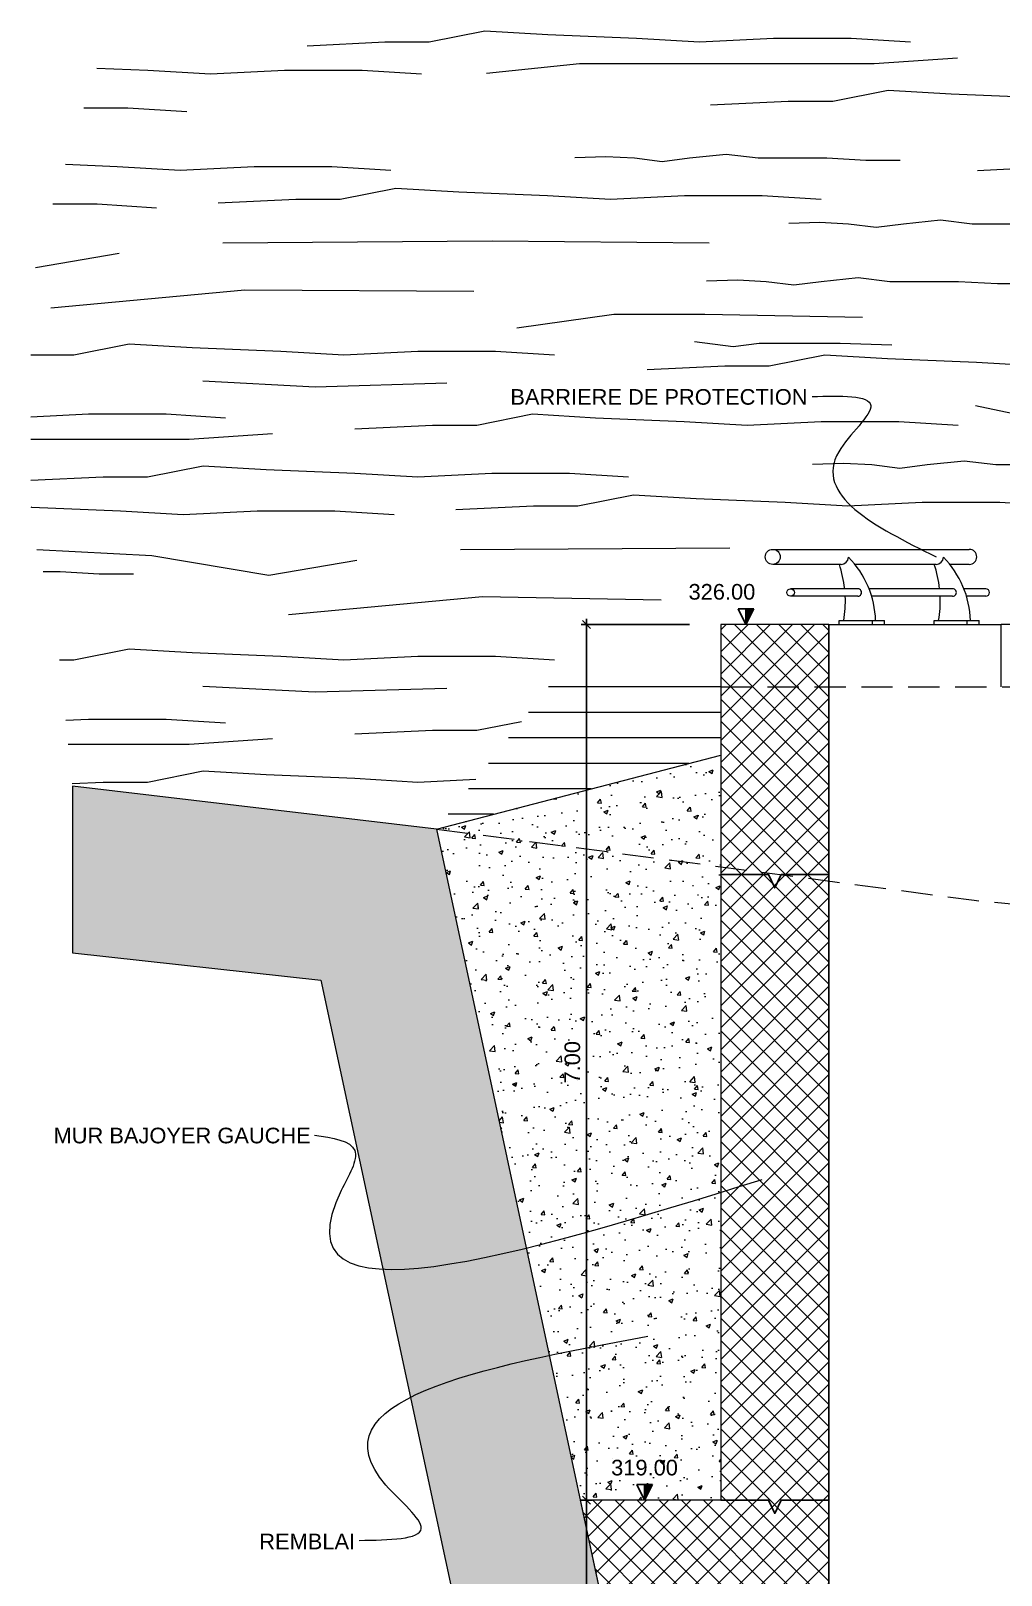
# Model space of a CAD drawing. Header units: millimetres. Extents: x 191.9 to 230, y 144.4 to 166.4.
# Drawn here: x 191.88 to 199.64, y 152.71 to 165.05 of the extents above; entities that cross this region are included whole.
import ezdxf
from ezdxf.enums import TextEntityAlignment as Align

# ---------------------------------------------------------------- set-up
doc = ezdxf.new("R2010")
doc.units = ezdxf.units.MM
doc.linetypes.add('TRATTEGGIATA2', pattern=[0.375, 0.25, -0.125])
doc.layers.add('BORDI TRATTEGGI', color=5, linetype='Continuous', plot=False)
doc.layers.add('contorno', color=5, linetype='Continuous', plot=False)
for name, color, linetype in [('curve livello di scavo 1 m', 2, 'Continuous'), ('GETTI_IN_VISTA', 6, 'Continuous'), ('LIN010CO', 2, 'Continuous'), ('LIN018CO', 6, 'Continuous'), ('LIN025CO', 7, 'Continuous'), ('LIN035CO', 1, 'Continuous'), ('LIN050CO', 3, 'Continuous'), ('TEXT035', 1, 'Continuous'), ('TRATTEGGI', 2, 'Continuous')]:
    doc.layers.add(name, color=color, linetype=linetype)
doc.styles.add('ARIAL', font='arial.ttf')
doc.linetypes.add('ROCK', pattern='A,0.25,-0.18,["<",Standard,S=0.18,R=90,X=0,Y=-0.09],0,["-",Standard,S=0.18,R=45,X=-0.111213,Y=-0.238491],0.25', length=0.68)
doc.dimstyles.new('50', dxfattribs={"dimscale": 0.5, "dimtxt": 0.25, "dimasz": 0.2, "dimexe": 0, "dimexo": 0.5, "dimgap": 0.1, "dimtad": 1, "dimzin": 4, "dimdsep": 46, "dimtxsty": 'ARIAL', "dimblk1": 'LINE', "dimblk2": 'LINE', "dimsah": 1, "dimcen": 2.5, "dimclrd": 256, "dimclre": 256, "dimclrt": 1, "dimadec": 0, "dimazin": 0, "dimtfac": 1, "dimtmove": 2, "dimatfit": 3, "dimldrblk": 'LINE', "dimfxl": 1, "dimtvp": 1, "dimtolj": 1, "dimtzin": 0, "dimarcsym": 0})

# ---------------------------------------------------------------- blocks, each defined once
blk = doc.blocks.new('LIVELLI1')
at = {"layer": 'LIN018CO'}
blk.add_solid([(0, 0.25), (0, 0), (0.125, 0.25)], dxfattribs=at)
at = {"layer": 'LIN035CO'}
for p, q in [((-0.125, 0.25), (0.125, 0.25)), ((0, 0), (-0.125, 0.25)), ((0, 0), (0, 0.25)), ((0, 0), (0.125, 0.25))]:
    blk.add_line(p, q, dxfattribs=at)
at = {"layer": 'TEXT035', "style": 'ARIAL'}
blk.add_attdef('VALORE', text='', height=0.25, dxfattribs=at).set_placement((0, 0.395), align=Align.CENTER)
blk = doc.blocks.new('LINE')
for p, q in [((-1.6, 0), (0.45, 0)), ((0, 0.45), (0, -0.45))]:
    blk.add_line(p, q)
at = {"color": 3}
blk.add_line((-0.32, -0.32), (0.32, 0.32), dxfattribs=at)
blk = doc.blocks.new('*D9')
at = {"layer": 'Defpoints', "color": 0, "transparency": 16777216}
for p in [(196.325, 160.31), (197.397, 160.31), (197.397, 153.31)]:
    blk.add_point(p, dxfattribs=at)
at = {"layer": 'LIN018CO', "lineweight": -2, "transparency": 16777216}
for p, q in [((197.147, 160.31), (196.325, 160.31)), ((196.325, 153.41), (196.325, 160.21))]:
    blk.add_line(p, q, dxfattribs=at)
at = {"layer": 'LIN018CO', "lineweight": -2, "transparency": 16777216, "xscale": 0.1, "yscale": 0.1, "zscale": 0.1}
for p, rotation in [((196.325, 160.31), 90), ((196.325, 153.31), 270)]:
    blk.add_blockref('LINE', p, dxfattribs=dict(at, rotation=rotation))
at = {"layer": 'LIN018CO', "color": 1, "lineweight": 0, "transparency": 16777216, "insert": (196.211, 156.81), "char_height": 0.125, "attachment_point": 5, "rotation": 90, "style": 'ARIAL'}
blk.add_mtext('\\A1;7.00', dxfattribs=at)
blk = doc.blocks.new('*D13')
at = {"layer": 'Defpoints', "color": 0, "transparency": 16777216}
for p in [(197.397, 153.31), (196.325, 149.174), (197.396, 149.174)]:
    blk.add_point(p, dxfattribs=at)
at = {"layer": 'LIN018CO', "lineweight": -2, "transparency": 16777216}
for p, q in [((196.325, 153.21), (196.325, 149.274)), ((197.146, 149.174), (196.325, 149.174))]:
    blk.add_line(p, q, dxfattribs=at)
at = {"layer": 'LIN018CO', "lineweight": -2, "transparency": 16777216, "xscale": 0.1, "yscale": 0.1, "zscale": 0.1}
for p, rotation in [((196.325, 153.31), 90), ((196.325, 149.174), 270)]:
    blk.add_blockref('LINE', p, dxfattribs=dict(at, rotation=rotation))
at = {"layer": 'LIN018CO', "color": 1, "lineweight": 0, "transparency": 16777216, "insert": (196.212, 151.242), "char_height": 0.125, "attachment_point": 5, "rotation": 90, "style": 'ARIAL'}
blk.add_mtext('\\A1;VAR.', dxfattribs=at)

msp = doc.modelspace()

# ---------------------------------------------------------------- hatches: boundary and pattern name
at = {"layer": 'curve livello di scavo 1 m'}
h = msp.add_hatch(dxfattribs=at)
h.set_pattern_fill('AR-CONC', color=256, scale=0.1, angle=-138.5692, style=0)
h.set_pattern_definition([(271.431, (39.789, -24.388), (-14.7141, -10.8604), [1.905, -20.955]), (216.431, (39.789, -24.388), (15.2849, -11.9925), [1.524, -16.764]), (321.882, (38.563, -25.293), (0.5707, -22.8529), [1.619, -17.809]), (267.615, (43.15, -28.197), (-23.1063, -14.7856), [2.8575, -31.4325]), (318.066, (41.225, -29.43), (-1.427, -34.2603), [2.4285, -26.7135]), (212.615, (43.15, -28.197), (-1.427, -34.2603), [2.286, -25.146]), (242.431, (40.406, -28.925), (-18.1345, -2.3652), [1.905, -20.955]), (187.431, (40.406, -28.925), (7.5544, -17.8991), [1.524, -16.764]), (292.882, (38.894, -29.123), (-10.58, -20.2643), [1.619, -17.809]), (258.9308, (39.789, -24.388), (5.36357, -6.54394), [0, -16.5608, 0, -17.018, 0, -16.8275]), (228.931, (39.789, -24.388), (1.61926, -11.93265), [0, -9.7028, 0, -16.1798, 0, -6.4135]), (188.9308, (44.0356, -20.64), (-10.54505, -8.54272), [0, -6.35, 0, -19.812, 0, -26.289]), (178.931, (45.94, -18.959), (-9.42355, -11.7083), [0, -8.255, 0, -13.1572, 0, -18.669])])
edge = h.paths.add_edge_path()
edge.add_line((221.652, 155.134), (220.693, 155.31))
edge.add_line((220.693, 155.31), (218.713, 155.665))
edge.add_line((218.713, 155.665), (217.223, 148.699))
edge.add_line((217.223, 148.699), (217.1, 148.124))
edge.add_line((217.1, 148.124), (209.967, 148.124))
edge.add_line((209.967, 148.124), (209.967, 149.76))
edge.add_line((209.967, 149.76), (205.146, 149.76))
edge.add_spline(control_points=[(205.146, 149.76), (205.29, 149.081), (205.507, 148.002), (203.872, 147.338), (203.808, 147.11)], knot_values=[0.50957, 0.50957, 0.50957, 0.50957, 2.406104, 3.530463, 3.530463, 3.530463, 3.530463], degree=3, periodic=0)
edge.add_line((203.808, 147.11), (218.226, 147.11))
edge.add_line((218.226, 147.11), (219.885, 154.31))
edge.add_line((219.885, 154.31), (221.652, 153.951))
edge.add_line((221.652, 153.951), (221.652, 155.134))
edge = h.paths.add_edge_path()
edge.add_spline(control_points=[(203.808, 147.11), (203.872, 147.338), (205.507, 148.002), (205.29, 149.081), (205.146, 149.76)], knot_values=[0.50957, 0.50957, 0.50957, 0.50957, 1.633929, 3.530463, 3.530463, 3.530463, 3.530463], degree=3, periodic=0)
edge.add_line((205.146, 149.76), (204.54, 149.76))
edge.add_line((204.54, 149.76), (204.54, 148.138))
edge.add_line((204.54, 148.138), (203.345, 148.138))
edge.add_spline(control_points=[(203.345, 148.138), (203.569, 148.034), (203.992, 147.826), (203.7, 147.299), (203.664, 147.11)], knot_values=[0.636284, 0.636284, 0.636284, 0.636284, 1.257904, 1.844613, 1.844613, 1.844613, 1.844613], degree=3, periodic=0)
edge.add_line((203.664, 147.11), (203.808, 147.11))
edge = h.paths.add_edge_path()
edge.add_spline(control_points=[(203.664, 147.11), (203.7, 147.299), (203.992, 147.826), (203.569, 148.034), (203.345, 148.138)], knot_values=[0.636284, 0.636284, 0.636284, 0.636284, 1.222994, 1.844613, 1.844613, 1.844613, 1.844613], degree=3, periodic=0)
edge.add_line((203.345, 148.138), (201.596, 148.138))
edge.add_line((201.596, 148.138), (201.596, 147.386))
edge.add_line((201.596, 147.386), (201.596, 147.11))
edge.add_line((201.596, 147.11), (203.664, 147.11))
h.paths.add_polyline_path([(201.596, 148.138), (197.381, 148.138), (195.125, 158.674), (192.213, 159.016), (192.213, 157.686), (194.199, 157.466), (196.424, 147.11), (201.596, 147.11), (201.596, 147.532)])
h.paths.add_polyline_path([(196.116, 151.617), (196.116, 152.003), (196.306, 152.003), (196.306, 151.617)], flags=24)
h.paths.add_polyline_path([(196.119, 149.52), (196.119, 149.974), (196.306, 149.974), (196.306, 149.52)], flags=24)
h.paths.add_polyline_path([(196.116, 148.499), (196.116, 148.874), (196.306, 148.874), (196.306, 148.499)], flags=25)
h.paths.add_polyline_path([(196.091, 148.022), (196.091, 148.305), (196.281, 148.305), (196.281, 148.022)], flags=25)
h.paths.add_polyline_path([(192.693, 156.17), (194.815, 156.17), (194.815, 156.364), (192.693, 156.364)], flags=25)
at = {"layer": 'LIN010CO'}
h = msp.add_hatch(dxfattribs=at)
h.set_pattern_fill('AR-CONC', color=256, scale=0.005, angle=221.4308, style=0)
h.set_pattern_definition([(271.43083, (39.7888, -24.3881), (-0.7357052, -0.54302), [0.09525, -1.04775]), (216.43083, (39.7888, -24.3881), (0.764243, -0.599625), [0.0762, -0.8382]), (321.88183, (39.7275, -24.4333), (0.0285325, -1.1426437), [0.08095, -0.89045]), (267.61503, (39.9569, -24.5785), (-1.155315, -0.7392786), [0.142875, -1.571625]), (318.0664, (39.8606, -24.6401), (-0.071349, -1.713013), [0.121425, -1.335675]), (212.6148, (39.9569, -24.5785), (-0.0713516, -1.713013), [0.1143, -1.2573]), (242.43083, (39.8197, -24.61495), (-0.9067235, -0.118259), [0.09525, -1.04775]), (187.43083, (39.8197, -24.61495), (0.377718, -0.894956), [0.0762, -0.8382]), (292.88223, (39.7441, -24.6248), (-0.5290025, -1.0132153), [0.08095, -0.89045]), (258.93083, (39.78884, -24.38808), (0.26817836, -0.32719676), [0, -0.82804, 0, -0.8509, 0, -0.841375]), (228.93083, (39.78884, -24.3881), (0.0809632, -0.5966325), [0, -0.48514, 0, -0.80899, 0, -0.320675]), (188.93083, (40.00118, -24.20068), (-0.5272527, -0.42713612), [0, -0.3175, 0, -0.9906, 0, -1.31445]), (178.93083, (40.0964, -24.11664), (-0.4711776, -0.585415), [0, -0.41275, 0, -0.65786, 0, -0.93345])])
edge = h.paths.add_edge_path()
edge.add_line((221.652, 155.134), (220.693, 155.31))
edge.add_line((220.693, 155.31), (218.713, 155.665))
edge.add_line((218.713, 155.665), (218.414, 154.267))
edge.add_spline(control_points=[(218.414, 154.267), (218.914, 154.149), (219.389, 154.028), (219.79, 153.898)], knot_values=[3.721865, 3.721865, 3.721865, 3.721865, 4.606678, 4.606678, 4.606678, 4.606678], degree=3, periodic=0)
edge.add_line((219.79, 153.898), (219.885, 154.31))
edge.add_line((219.885, 154.31), (221.652, 153.951))
edge.add_line((221.652, 153.951), (221.652, 155.134))
edge = h.paths.add_edge_path()
edge.add_spline(control_points=[(219.79, 153.898), (219.389, 154.028), (218.914, 154.149), (218.414, 154.267)], knot_values=[3.721865, 3.721865, 3.721865, 3.721865, 4.606678, 4.606678, 4.606678, 4.606678], degree=3, periodic=0)
edge.add_line((218.414, 154.267), (217.223, 148.699))
edge.add_line((217.223, 148.699), (217.11, 148.174))
edge.add_line((217.11, 148.174), (217.1, 148.124))
edge.add_line((217.1, 148.124), (216.69, 148.124))
edge.add_line((216.69, 148.124), (216.69, 147.11))
edge.add_line((216.69, 147.11), (218.226, 147.11))
edge.add_line((218.226, 147.11), (219.79, 153.898))
h.paths.add_polyline_path([(216.664, 148.124), (214.958, 148.124), (214.958, 147.11), (216.664, 147.11)])
h.paths.add_polyline_path([(214.958, 148.124), (214.892, 148.124), (214.892, 147.11), (214.958, 147.11)])
h.paths.add_polyline_path([(214.892, 148.124), (214.825, 148.124), (214.825, 147.11), (214.892, 147.11)])
h.paths.add_polyline_path([(214.825, 148.124), (214.597, 148.124), (214.597, 147.11), (214.825, 147.11)])
h.paths.add_polyline_path([(214.571, 148.124), (213.499, 148.124), (212.503, 148.124), (212.503, 147.11), (214.571, 147.11)])
h.paths.add_polyline_path([(212.477, 148.124), (212.246, 148.124), (212.246, 147.11), (212.477, 147.11)])
h.paths.add_polyline_path([(212.18, 148.124), (212.113, 148.124), (212.113, 147.11), (212.18, 147.11)])
h.paths.add_polyline_path([(212.246, 148.124), (212.18, 148.124), (212.18, 147.11), (212.246, 147.11)])
h.paths.add_polyline_path([(212.113, 148.124), (210.41, 148.124), (210.41, 147.11), (212.113, 147.11)])
edge = h.paths.add_edge_path()
edge.add_line((210.384, 148.124), (209.967, 148.124))
edge.add_line((209.967, 148.124), (209.967, 150.26))
edge.add_line((209.967, 150.26), (204.54, 150.26))
edge.add_line((204.54, 150.26), (204.54, 148.188))
edge.add_line((204.54, 148.188), (204.54, 148.138))
edge.add_line((204.54, 148.138), (204.444, 148.138))
edge.add_spline(control_points=[(204.444, 148.138), (204.828, 148.059), (205.375, 147.907), (205.184, 147.316), (205.111, 147.11)], knot_values=[1.118308, 1.118308, 1.118308, 1.118308, 2.047267, 2.557793, 2.557793, 2.557793, 2.557793], degree=3, periodic=0)
edge.add_line((205.111, 147.11), (210.384, 147.11))
edge.add_line((210.384, 147.11), (210.384, 148.124))
edge = h.paths.add_edge_path()
edge.add_spline(control_points=[(205.111, 147.11), (205.184, 147.316), (205.375, 147.907), (204.828, 148.059), (204.444, 148.138)], knot_values=[1.118308, 1.118308, 1.118308, 1.118308, 1.628834, 2.557793, 2.557793, 2.557793, 2.557793], degree=3, periodic=0)
edge.add_line((204.444, 148.138), (204.123, 148.138))
edge.add_line((204.123, 148.138), (204.123, 147.11))
edge.add_line((204.123, 147.11), (205.111, 147.11))
h.paths.add_polyline_path([(204.097, 148.138), (202.394, 148.138), (202.394, 147.11), (204.097, 147.11)])
h.paths.add_polyline_path([(202.394, 148.138), (202.327, 148.138), (202.327, 147.11), (202.394, 147.11)])
h.paths.add_polyline_path([(202.327, 148.138), (202.261, 148.138), (202.261, 147.11), (202.327, 147.11)])
h.paths.add_polyline_path([(202.261, 148.138), (202.03, 148.138), (202.03, 147.11), (202.261, 147.11)])
h.paths.add_polyline_path([(202.004, 148.138), (201.011, 148.138), (199.936, 148.138), (199.936, 147.11), (202.004, 147.11)])
h.paths.add_polyline_path([(199.91, 148.138), (199.682, 148.138), (199.682, 147.11), (199.91, 147.11)])
h.paths.add_polyline_path([(199.682, 148.138), (199.615, 148.138), (199.615, 147.11), (199.682, 147.11)])
h.paths.add_polyline_path([(199.615, 148.138), (199.549, 148.138), (199.549, 147.11), (199.615, 147.11)])
h.paths.add_polyline_path([(199.549, 148.138), (197.842, 148.138), (197.842, 147.11), (199.549, 147.11)])
edge = h.paths.add_edge_path()
edge.add_line((197.816, 148.138), (197.381, 148.138))
edge.add_line((197.381, 148.138), (196.026, 154.467))
edge.add_spline(control_points=[(196.026, 154.467), (195.58, 154.372), (195.182, 154.267), (194.915, 154.132)], knot_values=[2.03631, 2.03631, 2.03631, 2.03631, 2.882898, 2.882898, 2.882898, 2.882898], degree=3, periodic=0)
edge.add_line((194.915, 154.132), (196.424, 147.11))
edge.add_line((196.424, 147.11), (197.816, 147.11))
edge.add_line((197.816, 147.11), (197.816, 148.138))
edge = h.paths.add_edge_path()
edge.add_spline(control_points=[(195.842, 155.325), (195.376, 155.211), (194.976, 155.142), (194.695, 155.156)], knot_values=[1.975206, 1.975206, 1.975206, 1.975206, 2.912034, 2.912034, 2.912034, 2.912034], degree=3, periodic=0)
edge.add_line((194.695, 155.156), (194.915, 154.132))
edge.add_spline(control_points=[(194.915, 154.132), (195.182, 154.267), (195.58, 154.372), (196.026, 154.467)], knot_values=[2.03631, 2.03631, 2.03631, 2.03631, 2.882898, 2.882898, 2.882898, 2.882898], degree=3, periodic=0)
edge.add_line((196.026, 154.467), (195.842, 155.325))
edge = h.paths.add_edge_path()
edge.add_line((195.125, 158.674), (192.213, 159.016))
edge.add_line((192.213, 159.016), (192.213, 157.686))
edge.add_line((192.213, 157.686), (194.199, 157.466))
edge.add_line((194.199, 157.466), (194.695, 155.156))
edge.add_spline(control_points=[(194.695, 155.156), (194.976, 155.142), (195.376, 155.211), (195.842, 155.325)], knot_values=[1.975206, 1.975206, 1.975206, 1.975206, 2.912034, 2.912034, 2.912034, 2.912034], degree=3, periodic=0)
edge.add_line((195.842, 155.325), (195.125, 158.674))
h.paths.add_polyline_path([(196.119, 151.015), (196.119, 151.469), (196.306, 151.469), (196.306, 151.015)], flags=24)
h.paths.add_polyline_path([(196.116, 148.494), (196.116, 148.869), (196.306, 148.869), (196.306, 148.494)], flags=25)
at = {"layer": 'TRATTEGGI', "lineweight": 0}
h = msp.add_hatch(dxfattribs=at)
h.set_pattern_fill('ANSI37', color=256, scale=0.03937, style=0)
h.set_pattern_definition([(45, (39.78884, -24.38808), (-0.08838835, 0.08838835), []), (135, (39.78884, -24.38808), (-0.08838835, -0.08838835), [])])
edge = h.paths.add_edge_path()
edge.add_line((203.241, 154.8), (203.241, 154.6))
edge.add_line((203.241, 154.6), (203.68, 154.31))
edge.add_line((203.68, 154.31), (203.68, 149.174))
edge.add_line((203.68, 149.174), (198.262, 149.174))
edge.add_line((198.262, 149.174), (198.262, 160.31))
edge.add_line((198.262, 160.31), (197.397, 160.31))
edge.add_line((197.397, 160.31), (197.397, 153.31))
edge.add_line((197.397, 153.31), (196.274, 153.31))
edge.add_line((196.274, 153.31), (197.371, 148.188))
edge.add_line((197.371, 148.188), (204.54, 148.188))
edge.add_line((204.54, 148.188), (204.54, 150.31))
edge.add_line((204.54, 150.31), (209.967, 150.31))
edge.add_line((209.967, 150.31), (209.967, 148.174))
edge.add_line((209.967, 148.174), (217.11, 148.174))
edge.add_line((217.11, 148.174), (217.223, 148.699))
edge.add_line((217.223, 148.699), (218.209, 153.31))
edge.add_line((218.209, 153.31), (217.11, 153.31))
edge.add_line((217.11, 153.31), (217.11, 158.31))
edge.add_line((217.11, 158.31), (216.245, 158.31))
edge.add_line((216.245, 158.31), (216.245, 149.188))
edge.add_line((216.245, 149.188), (210.827, 149.188))
edge.add_line((210.827, 149.188), (210.827, 154.31))
edge.add_line((210.827, 154.31), (211.266, 154.6))
edge.add_line((211.266, 154.6), (211.266, 154.8))
edge.add_arc((210.731, 154.251), 0.766, 45.7232, 175.6149)
edge.add_line((209.967, 154.31), (209.967, 150.81))
edge.add_line((209.967, 150.81), (204.54, 150.81))
edge.add_line((204.54, 150.81), (204.54, 154.31))
edge.add_arc((203.776, 154.251), 0.766, 4.3851, 134.2768)
edge = h.paths.add_edge_path(flags=16)
edge.add_ellipse((200.971, 148.384), major_axis=(-0.135, 0), ratio=0.92388, start_angle=0, end_angle=360)
edge = h.paths.add_edge_path(flags=16)
edge.add_ellipse((213.536, 148.399), major_axis=(-0.135, 0), ratio=0.92388, start_angle=0, end_angle=360)
h = msp.add_hatch(dxfattribs=at)
h.set_pattern_fill('AR-CONC', color=256, scale=0.05, angle=-138.5692, style=0)
h.set_pattern_definition([(50, (146.21317, 17.85483), (0.3586301, -0.03137607), [0.0375, -0.4125]), (355, (146.21317, 17.85483), (-0.0693757, 0.3760961), [0.03, -0.33]), (100.4514, (146.24305, 17.8522), (0.2892547, 0.3447198), [0.0318701, -0.3505711]), (46.1842, (146.21317, 17.95483), (0.5336205, -0.0827595), [0.05625, -0.61875]), (96.6356, (146.25763, 17.94793), (0.4673314, 0.487059), [0.0478051, -0.5258565]), (351.1842, (146.21317, 17.95483), (0.467331, 0.4870593), [0.045, -0.495]), (21, (146.26317, 17.92983), (0.2984535, -0.20130945), [0.0375, -0.4125]), (326, (146.26317, 17.92983), (0.1216577, 0.362575), [0.03, -0.33]), (71.4514, (146.28804, 17.91306), (0.4201113, 0.16126525), [0.0318701, -0.3505711]), (37.5, (146.21317, 17.85483), (0.00607993, 0.16644693), [0, -0.326, 0, -0.335, 0, -0.33125]), (7.5, (146.21317, 17.85483), (0.13153477, 0.19720586), [0, -0.191, 0, -0.3185, 0, -0.12625]), (327.5, (146.10167, 17.85483), (0.26691122, -0.01127744), [0, -0.125, 0, -0.39, 0, -0.5175]), (317.5, (146.05167, 17.85483), (0.2915931, 0.0500525), [0, -0.1625, 0, -0.259, 0, -0.3675])])
h.paths.add_polyline_path([(197.397, 159.266), (195.125, 158.674), (197.397, 158.374)])
edge = h.paths.add_edge_path()
edge.add_line((197.397, 158.374), (195.125, 158.674))
edge.add_line((195.125, 158.674), (195.84, 155.336))
edge.add_spline(control_points=[(195.84, 155.336), (196.274, 155.397), (196.827, 155.535), (197.397, 155.684)], knot_values=[2.184432, 2.184432, 2.184432, 2.184432, 3.176826, 3.176826, 3.176826, 3.176826], degree=3, periodic=0)
edge.add_line((197.397, 155.684), (197.397, 158.374))
edge = h.paths.add_edge_path()
edge.add_spline(control_points=[(197.397, 155.684), (196.827, 155.535), (196.274, 155.397), (195.84, 155.336)], knot_values=[2.184432, 2.184432, 2.184432, 2.184432, 3.176826, 3.176826, 3.176826, 3.176826], degree=3, periodic=0)
edge.add_line((195.84, 155.336), (196.274, 153.31))
edge.add_line((196.274, 153.31), (196.788, 153.31))
edge.add_line((196.788, 153.31), (196.726, 153.435))
edge.add_line((196.726, 153.435), (196.851, 153.435))
edge.add_line((196.851, 153.435), (196.788, 153.31))
edge.add_line((196.788, 153.31), (197.397, 153.31))
edge.add_line((197.397, 153.31), (197.397, 155.684))
h.paths.add_polyline_path([(196.116, 156.617), (196.116, 157.003), (196.306, 157.003), (196.306, 156.617)], flags=24)
h.paths.add_polyline_path([(196.489, 153.473), (197.087, 153.473), (197.087, 153.665), (196.489, 153.665)], flags=24)

# ---------------------------------------------------------------- linework, layer by layer
at = {"layer": 'BORDI TRATTEGGI', "lineweight": 0, "flags": 128}
msp.add_lwpolyline([(192.213, 159.016), (192.213, 157.686), (194.199, 157.466), (196.424, 147.11), (218.226, 147.11), (219.885, 154.31), (221.652, 153.951), (221.652, 155.134)], dxfattribs=at)
at = {"layer": 'contorno', "lineweight": 0}
msp.add_lwpolyline([(209.967, 150.81), (204.54, 150.81), (204.54, 154.31, 0.636406), (203.241, 154.8), (203.241, 154.6), (203.68, 154.31), (203.68, 149.174), (198.262, 149.174), (198.262, 160.31), (197.397, 160.31), (197.397, 153.31), (196.274, 153.31), (197.371, 148.188), (204.54, 148.188), (204.54, 150.31), (209.967, 150.31)], format="xyb", dxfattribs=at)
at = {"layer": 'GETTI_IN_VISTA'}
for points in [[(198.262, 158.31), (198.027, 158.31), (197.88, 158.31), (197.829, 158.204), (197.78, 158.31), (197.397, 158.31)], [(198.262, 153.31), (198.027, 153.31), (197.88, 153.31), (197.829, 153.204), (197.78, 153.31), (197.397, 153.31)]]:
    msp.add_lwpolyline(points, dxfattribs=at)
at = {"layer": 'LIN010CO', "linetype": 'Continuous', "lineweight": 0}
for p, q in [((197.813, 160.91), (199.385, 160.91)), ((198.36, 160.79), (197.813, 160.79)), ((199.119, 160.79), (198.471, 160.79)), ((199.385, 160.79), (199.23, 160.79)), ((198.493, 160.595), (197.956, 160.595)), ((199.252, 160.595), (198.584, 160.595)), ((199.517, 160.595), (199.343, 160.595)), ((198.493, 160.535), (197.956, 160.535)), ((199.252, 160.535), (198.605, 160.535)), ((199.517, 160.535), (199.364, 160.535)), ((198.345, 160.34), (198.706, 160.34)), ((198.345, 160.31), (198.345, 160.34)), ((198.61, 160.31), (198.61, 160.34)), ((198.706, 160.31), (198.706, 160.34)), ((199.103, 160.34), (199.465, 160.34)), ((199.103, 160.31), (199.103, 160.34)), ((199.369, 160.31), (199.369, 160.34)), ((199.465, 160.31), (199.465, 160.34))]:
    msp.add_line(p, q, dxfattribs=at)
at = {"layer": 'LIN010CO', "linetype": 'TRATTEGGIATA2', "lineweight": 0}
msp.add_line((197.397, 159.81), (215.954, 159.81), dxfattribs=at)
at = {"layer": 'LIN010CO', "linetype": 'TRATTEGGIATA2', "lineweight": 0, "flags": 128}
msp.add_lwpolyline([(195.125, 158.674), (199.425, 158.105), (202.056, 157.848), (203.863, 157.744), (205.669, 157.693), (207.062, 157.486), (208.868, 157.177), (210.313, 157.177), (213.048, 156.558), (214.648, 156.197), (218.713, 155.665)], dxfattribs=at)
at = {"layer": 'LIN010CO', "linetype": 'Continuous', "lineweight": 0}
for centre, radius in [((197.813, 160.85), 0.06), ((197.956, 160.565), 0.03)]:
    msp.add_circle(centre, radius, dxfattribs=at)
for centre, radius, start, end in [((198.36, 160.85), 0.06, 270, 356.9083), ((197.882, 160.318), 0.754, 1.6756, 44.5025), ((199.119, 160.85), 0.06, 270, 356.9083), ((198.641, 160.318), 0.754, 1.6756, 44.5025), ((199.385, 160.85), 0.06, 270, 90), ((197.458, 160.494), 0.936, 6.1998, 18.4455), ((198.217, 160.494), 0.936, 6.1998, 18.4455), ((198.493, 160.565), 0.03, 270, 90.013), ((199.252, 160.565), 0.03, 270, 90.013), ((199.517, 160.565), 0.03, 270, 90), ((197.458, 160.494), 0.936, 350.5298, 2.5144), ((198.217, 160.494), 0.936, 350.5298, 2.5144)]:
    msp.add_arc(centre, radius, start, end, dxfattribs=at)
at = {"layer": 'LIN018CO', "lineweight": 0}
msp.add_line((200.022, 160.31), (199.64, 160.31), dxfattribs=at)
at = {"layer": 'LIN018CO', "linetype": 'Continuous', "lineweight": 0}
for p, q in [((197.397, 159.81), (196.02, 159.81)), ((197.397, 159.606), (195.86, 159.606)), ((197.397, 159.403), (195.699, 159.403)), ((197.141, 159.199), (195.539, 159.199)), ((196.36, 158.996), (195.379, 158.996)), ((195.579, 158.792), (195.218, 158.792))]:
    msp.add_line(p, q, dxfattribs=at)
at = {"layer": 'LIN018CO', "linetype": 'Continuous', "lineweight": 0, "flags": 128}
for points in [[(194.091, 164.936), (194.712, 164.966), (195.067, 164.966), (195.511, 165.054), (196.014, 165.025), (196.725, 164.995), (197.228, 164.966), (197.819, 164.995), (198.441, 164.995), (198.914, 164.966)], [(192.407, 164.757), (192.815, 164.74), (193.318, 164.711), (193.91, 164.74), (194.531, 164.74), (195.004, 164.711)], [(197.316, 164.463), (197.938, 164.492), (198.293, 164.492), (198.737, 164.581), (199.24, 164.552), (199.95, 164.522), (200.453, 164.492), (201.045, 164.522), (201.666, 164.522), (202.139, 164.492)], [(192.304, 164.44), (192.655, 164.44), (193.129, 164.41)], [(196.231, 164.042), (196.479, 164.05), (196.479, 164.05), (196.707, 164.039), (196.928, 164.01), (197.147, 164.039), (197.442, 164.07), (197.696, 164.039), (198.008, 164.039), (198.246, 164.039), (198.558, 164.021), (198.833, 164.021)], [(199.45, 163.939), (200.071, 163.969), (200.427, 163.969), (200.87, 164.057), (201.373, 164.028), (202.084, 163.998), (202.587, 163.969), (203.178, 163.998), (203.8, 163.998), (204.273, 163.969)], [(192.157, 163.989), (192.571, 163.971), (193.074, 163.942), (193.666, 163.971), (194.287, 163.971), (194.76, 163.942)], [(193.378, 163.68), (194, 163.71), (194.355, 163.71), (194.799, 163.798), (195.302, 163.769), (196.012, 163.739), (196.515, 163.71), (197.107, 163.739), (197.728, 163.739), (198.201, 163.71)], [(192.056, 163.671), (192.411, 163.671), (192.885, 163.641)], [(197.943, 163.516), (198.191, 163.524), (198.191, 163.524), (198.419, 163.513), (198.64, 163.484), (198.859, 163.513), (199.154, 163.544), (199.408, 163.513), (199.72, 163.513), (199.958, 163.513), (200.27, 163.494), (200.545, 163.494)], [(197.284, 163.055), (197.533, 163.063), (197.533, 163.063), (197.76, 163.052), (197.982, 163.023), (198.2, 163.052), (198.496, 163.083), (198.75, 163.052), (199.061, 163.052), (199.3, 163.052), (199.611, 163.034), (199.886, 163.034)], [(197.187, 162.571), (197.498, 162.532), (197.705, 162.558), (198.016, 162.558), (198.352, 162.558), (198.766, 162.545)], [(191.88, 162.465), (192.223, 162.465), (192.667, 162.554), (193.17, 162.524), (193.88, 162.495), (194.383, 162.465), (194.974, 162.495), (195.596, 162.495), (196.069, 162.465)], [(196.809, 162.347), (197.43, 162.376), (197.785, 162.376), (198.229, 162.465), (198.732, 162.436), (199.443, 162.406), (199.946, 162.376), (200.537, 162.406), (201.159, 162.406), (201.632, 162.376)], [(191.88, 161.969), (192.341, 161.992), (192.962, 161.992), (193.436, 161.962)], [(194.471, 161.874), (195.093, 161.903), (195.448, 161.903), (195.892, 161.992), (196.395, 161.962), (197.105, 161.933), (197.608, 161.903), (198.2, 161.933), (198.821, 161.933), (199.295, 161.903)], [(191.88, 161.462), (192.459, 161.489), (192.814, 161.489), (193.258, 161.578), (193.761, 161.549), (194.471, 161.519), (194.974, 161.489), (195.566, 161.519), (196.188, 161.519), (196.661, 161.489)], [(198.131, 161.59), (198.38, 161.598), (198.38, 161.598), (198.607, 161.587), (198.829, 161.558), (199.047, 161.587), (199.343, 161.618), (199.597, 161.587), (199.909, 161.587), (200.147, 161.587), (200.459, 161.569), (200.733, 161.569)], [(195.279, 161.228), (195.9, 161.257), (196.255, 161.257), (196.699, 161.346), (197.202, 161.317), (197.912, 161.287), (198.415, 161.257), (199.007, 161.287), (199.629, 161.287), (200.102, 161.257)], [(191.88, 161.249), (191.886, 161.248), (192.596, 161.219), (193.099, 161.189), (193.691, 161.219), (194.312, 161.219), (194.785, 161.189)], [(191.978, 160.732), (192.114, 160.732), (192.426, 160.713), (192.701, 160.713)], [(192.11, 160.026), (192.223, 160.026), (192.667, 160.114), (193.17, 160.085), (193.88, 160.055), (194.383, 160.026), (194.974, 160.055), (195.596, 160.055), (196.069, 160.026)], [(192.16, 159.544), (192.341, 159.553), (192.962, 159.553), (193.436, 159.523)], [(194.471, 159.434), (195.093, 159.464), (195.448, 159.464), (195.804, 159.535)], [(192.211, 159.038), (192.459, 159.05), (192.814, 159.05), (193.258, 159.139), (193.761, 159.109), (194.471, 159.08), (194.974, 159.05), (195.44, 159.073)]]:
    msp.add_lwpolyline(points, dxfattribs=at)
at = {"layer": 'LIN018CO', "lineweight": 0, "flags": 128}
for points in [[(195.525, 164.716), (196.269, 164.794), (197.834, 164.794), (198.625, 164.794), (199.291, 164.84)], [(193.415, 163.36), (195.569, 163.376), (197.304, 163.36)], [(192.586, 163.274), (191.918, 163.159)], [(195.423, 162.971), (193.592, 162.983), (192.041, 162.838)], [(195.767, 162.681), (196.542, 162.79), (197.27, 162.79), (198.53, 162.765)], [(193.255, 162.256), (194.153, 162.209), (195.207, 162.24)], [(199.435, 162.059), (200.357, 161.866), (201.363, 161.793), (202.041, 161.732)], [(191.88, 161.791), (192.356, 161.791), (193.146, 161.791), (193.813, 161.837)], [(194.487, 160.822), (193.784, 160.701), (192.847, 160.859), (191.928, 160.906)], [(195.316, 160.908), (197.47, 160.923), (197.47, 160.923)], [(196.921, 160.504), (195.493, 160.531), (193.942, 160.386)], [(193.255, 159.816), (194.153, 159.77), (195.207, 159.801)], [(192.179, 159.352), (192.356, 159.352), (193.146, 159.352), (193.813, 159.398)]]:
    msp.add_lwpolyline(points, dxfattribs=at)
at = {"layer": 'LIN018CO', "lineweight": 0}
for points in [[(198.128, 162.132), (198.598, 162.061), (198.341, 161.69), (199.119, 160.85)], [(194.149, 156.228), (194.47, 156.106), (194.363, 155.786), (197.729, 155.873)], [(194.506, 152.988), (195.002, 153.083), (194.72, 153.43), (196.814, 154.621)]]:
    msp.add_spline(points, degree=3, dxfattribs=at)
at = {"layer": 'LIN025CO', "lineweight": 0}
for p in [(198.262, 160.31), (199.539, 160.31), (199.64, 159.81)]:
    msp.add_line(p, (199.64, 160.31), dxfattribs=at)
at = {"layer": 'LIN050CO', "lineweight": 0}
for p, q in [((198.262, 160.31), (197.397, 160.31)), ((197.397, 160.31), (197.397, 153.31)), ((198.262, 160.31), (198.262, 149.174)), ((195.125, 158.674), (197.397, 159.266)), ((197.397, 153.31), (196.278, 153.31))]:
    msp.add_line(p, q, dxfattribs=at)
at = {"layer": 'LIN050CO', "lineweight": 0, "flags": 128}
msp.add_lwpolyline([(195.125, 158.674), (192.213, 159.016)], dxfattribs=at)
at = {"layer": 'LIN050CO', "linetype": 'ROCK', "lineweight": 0, "flags": 128}
msp.add_lwpolyline([(195.125, 158.674), (197.381, 148.138), (201.011, 148.138), (204.54, 148.138), (204.54, 150.26), (209.967, 150.26), (209.967, 148.124), (213.499, 148.124), (217.1, 148.124), (217.223, 148.699), (218.713, 155.665)], dxfattribs=at)

# ---------------------------------------------------------------- block references
ref = msp.add_blockref('LIVELLI1', (197.599, 160.31), dxfattribs=dict(xscale=0.5000000000006395, yscale=0.5000000000006395, zscale=0.5000000000006395))
ref.add_attrib('VALORE', '326.00', dxfattribs={"layer": 'TEXT035', "height": 0.125, "style": 'ARIAL'}).set_placement((197.407, 160.508), align=Align.CENTER)
at = {"xscale": 0.5000000000006395, "yscale": 0.5000000000006395, "zscale": 0.5000000000006395}
msp.add_blockref('LIVELLI1', (196.788, 153.31), dxfattribs=at).add_auto_attribs({'VALORE': '319.00'})

# ---------------------------------------------------------------- texts
at = {"layer": 'TEXT035', "style": 'ARIAL'}
for s, p in [('BARRIERE DE PROTECTION', (195.715, 162.066)), ('MUR BAJOYER GAUCHE', (192.062, 156.162)), ('REMBLAI', (193.707, 152.917))]:
    msp.add_text(s, height=0.125, dxfattribs=at).set_placement(p)

# ---------------------------------------------------------------- dimensions: what is measured, and where the dimension line sits
at = {"layer": 'LIN018CO', "lineweight": 0}
dim = msp.add_linear_dim(base=(196.325, 160.31), p1=(197.397, 153.31), p2=(197.397, 160.31), angle=90, dimstyle='50', override={"dimse1": 1, "dimse2": 0}, dxfattribs=at)
dim.commit()
dim.dimension.update_dxf_attribs({"geometry": '*D9', "text_midpoint": (196.211, 156.81)})
dim = msp.add_linear_dim(base=(196.325, 149.174), p1=(197.397, 153.31), p2=(197.396, 149.174), angle=90, text='VAR.', dimstyle='50', override={"dimse1": 1}, dxfattribs=at)
dim.commit()
dim.dimension.update_dxf_attribs({"geometry": '*D13', "text_midpoint": (196.212, 151.242)})

doc.saveas('drawing.dxf')
